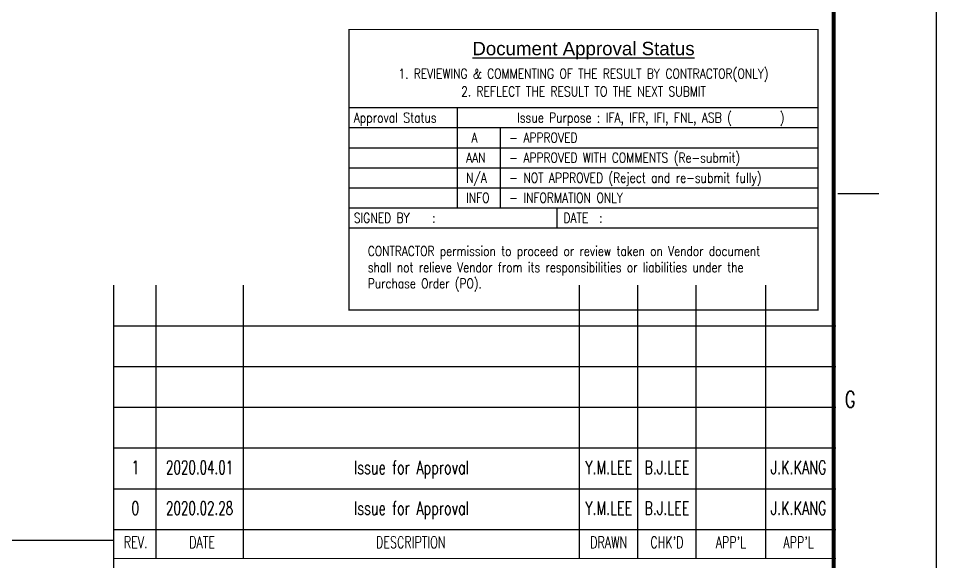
# Model space of a CAD drawing. Header units: millimetres. Extents: x 0 to 232280, y -26939 to 23794.
# Drawn here: x 82813 to 89121, y -23082 to -19347 of the extents above; entities that cross this region are included whole.
import ezdxf
from ezdxf.enums import TextEntityAlignment as Align

# ---------------------------------------------------------------- set-up
doc = ezdxf.new("R2010")
doc.units = ezdxf.units.MM
doc.header["$LTSCALE"] = 30
for name, color, linetype in [('BODER', 7, 'Continuous'), ('border', 130, 'Continuous'), ('CON-C', 4, 'Continuous'), ('Dim-W', 7, 'Continuous'), ('TITLE', 7, 'Continuous')]:
    doc.layers.add(name, color=color, linetype=linetype)
doc.styles.add('Arial', font='arial.ttf', dxfattribs={"height": 0.2})
doc.styles.add('ROMANS', font='ROMANS.shx', dxfattribs={"width": 0.8})

# ---------------------------------------------------------------- blocks, each defined once
blk = doc.blocks.new('TITLE')
at = {"color": 7}
for p, q in [((841, 0), (841, 594.85)), ((824.02, 159.68), (831.1, 159.68))]:
    blk.add_line(p, q, dxfattribs=at)
at = {"color": 7, "const_width": 0.707}
blk.add_lwpolyline([(823.32, 17.33), (823.32, 577.17)], dxfattribs=at)
at = {"layer": 'BODER'}
for p, q in [((706.93, 96.97), (706.93, 143.97)), ((721.93, 96.97), (721.93, 143.97)), ((779.67, 96.97), (779.67, 143.97)), ((789.67, 96.97), (789.67, 143.97)), ((799.67, 96.97), (799.67, 143.97)), ((811.67, 96.97), (811.67, 143.97)), ((699.67, 136.97), (823.67, 136.97)), ((699.67, 129.97), (823.67, 129.97)), ((699.67, 122.97), (823.67, 122.97)), ((699.67, 115.97), (823.67, 115.97)), ((699.67, 108.97), (823.67, 108.97)), ((699.67, 101.97), (823.67, 101.97))]:
    blk.add_line(p, q, dxfattribs=at)
at = {"layer": 'border', "color": 7, "linetype": 'Continuous', "lineweight": 0}
blk.add_line((699.67, 96.97), (823.67, 96.97), dxfattribs=at)
blk.add_line((699.67, 96.97), (823.67, 96.97), dxfattribs=at)
at = {"layer": 'TITLE', "color": 7, "lineweight": 0}
blk.add_lwpolyline([(699.67, 17.68, 0.216, 0.216, 0), (699.67, 143.97, 0, 0, 0), (823.67, 143.97, 0, 0, 0)], format="xyseb", dxfattribs=at)
at = {"color": 7, "style": 'ROMANS', "width": 0.7}
blk.add_text('G', height=2.83, dxfattribs=at).set_placement((826.15, 124.31), align=Align.MIDDLE)
at = {"layer": 'BODER', "style": 'ROMANS', "width": 0.7}
for s, p in [('REV.', (703.43, 99.76)), ('DATE', (714.84, 99.76)), ('DESCRIPTION', (750.68, 99.76)), ('DRAWN', (784.67, 99.75)), ("CHK'D", (794.67, 99.75)), ("APP'L", (805.67, 99.75)), ("APP'L", (817.29, 99.75))]:
    blk.add_text(s, height=2, dxfattribs=at).set_placement(p, align=Align.MIDDLE)
blk = doc.blocks.new('STAMP')
for p, q in [((-11045, 4772), (0, 4772)), ((-8497, 4772), (-8497, 2410)), ((-11045, 4300), (0, 4300)), ((-7481, 4300), (-7481, 2410)), ((-11045, 3827), (0, 3827)), ((-11045, 3355), (0, 3355)), ((-11045, 2882), (0, 2882)), ((-11045, 2410), (0, 2410)), ((-6151, 2410), (-6151, 1937)), ((-11045, 1937), (0, 1937))]:
    blk.add_line(p, q)
at = {"const_width": 30}
blk.add_lwpolyline([(-11045, 0), (-11045, 6612), (0, 6612), (0, 0)], close=True, dxfattribs=at)
at = {"style": 'Arial'}
blk.add_text('%%UDocument Approval Status', height=315, dxfattribs=at).set_placement((-5522, 6164), align=Align.MIDDLE_CENTER)
at = {"style": 'ROMANS', "width": 0.8}
for s, p in [('1. REVIEWING & COMMENTING OF THE RESULT BY CONTRACTOR(ONLY)', (-5522, 5572)), ('2. REFLECT THE RESULT TO THE NEXT SUBMIT', (-5522, 5152)), ('   Issue Purpose : IFA, IFR, IFI, FNL, ASB (     )', (-4143, 4536))]:
    blk.add_text(s, height=231, dxfattribs=at).set_placement(p, align=Align.MIDDLE_CENTER)
for s, p in [('Approval Status', (-10929, 4536)), (' A', (-8286, 4063)), ('  - APPROVED', (-7524, 4063)), ('AAN', (-8286, 3591)), ('  - APPROVED WITH COMMENTS (Re-submit)', (-7524, 3591)), ('N/A', (-8286, 3118)), ('  - NOT APPROVED (Reject and re-submit fully)', (-7524, 3118)), ('INFO', (-8286, 2646)), ('  - INFORMATION ONLY', (-7524, 2646)), ('SIGNED BY   :', (-10929, 2173)), ('DATE  :', (-5993, 2173))]:
    blk.add_text(s, height=231, dxfattribs=at).set_placement(p, align=Align.MIDDLE_LEFT)
at = {"insert": (-10597, 1505), "char_height": 228.9, "width": 10455.72, "attachment_point": 1, "style": 'ROMANS'}
blk.add_mtext('CONTRACTOR permission to proceed or review taken on Vendor document shall not relieve Vendor from its responsibilities or liabilities under the Purchase Order (PO).', dxfattribs=at)

msp = doc.modelspace()

# ---------------------------------------------------------------- linework, layer by layer
at = {"layer": 'CON-C'}
msp.add_line((83468.18, -22937.04), (78191.94, -22937.04), dxfattribs=at)
msp.add_line((83468.18, -22937.04), (78191.94, -22937.04), dxfattribs=at)

# ---------------------------------------------------------------- block references
at = {"linetype": 'ByBlock', "xscale": 39.99999999599994, "yscale": 39.99999999599994, "zscale": 39.99999999599994}
msp.add_blockref('TITLE', (55481.35, -26939.4), dxfattribs=at)
at = {"layer": 'Dim-W', "xscale": 0.2917709854399863, "yscale": 0.2917709854399863, "zscale": 0.2917709854399863}
msp.add_blockref('STAMP', (88306.2, -21352.77), dxfattribs=at)

# ---------------------------------------------------------------- texts
at = {"layer": 'BODER', "color": 7, "style": 'ROMANS'}
for s, width, p in [('1', 0.7, (83616.22, -22434.23)), ('2020.04.01', 0.65, (84057.59, -22434.23)), ('Y.M.LEE', 0.7, (86868.18, -22434.23)), ('B.J.LEE', 0.7, (87268.18, -22434.23)), ('J.K.KANG', 0.7, (88172.77, -22434.23)), ('0', 0.7, (83616.22, -22714.23)), ('2020.02.28', 0.65, (84057.59, -22714.23)), ('Y.M.LEE', 0.7, (86868.18, -22714.23)), ('B.J.LEE', 0.7, (87268.18, -22714.23)), ('J.K.KANG', 0.7, (88172.77, -22714.23))]:
    msp.add_text(s, height=92, dxfattribs=dict(at, width=width)).set_placement(p, align=Align.MIDDLE)
at = {"layer": 'BODER', "color": 7, "style": 'ROMANS', "width": 0.7}
for p in [(85513.38, -22434.23), (85513.38, -22714.23)]:
    msp.add_text('Issue for Approval', height=92, dxfattribs=at).set_placement(p, align=Align.MIDDLE_CENTER)

doc.saveas('drawing.dxf')
